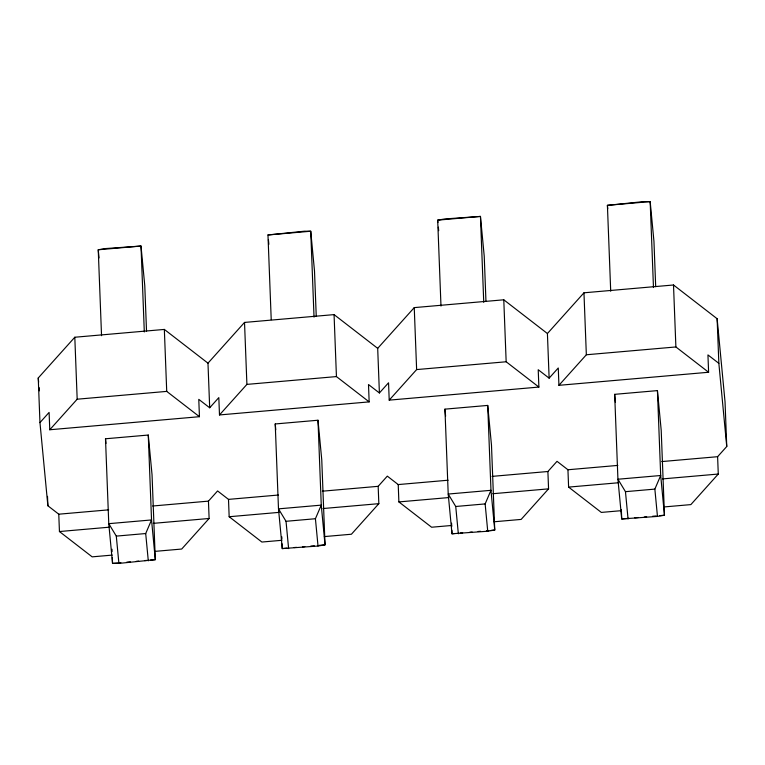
<?xml version="1.0" encoding="UTF-8"?>
<svg xmlns="http://www.w3.org/2000/svg" width="765" height="765" viewBox="0 0 765 765"><rect width="100%" height="100%" fill="white"/><g stroke="black" fill="none" stroke-linecap="round" stroke-linejoin="round"><path stroke-width="1.15" d="M148.295 560.85L145.704 533.54L151.537 519.942L148.267 435.046L105.503 438.775L108.764 523.671L112.541 563.394L118.9 563.413L155.305 559.664L152.044 474.769L148.267 435.046M318.02 546.038L315.419 518.727L321.252 505.13L317.991 420.234L275.228 423.963L278.489 508.859L282.266 548.582L318.02 546.038L325.029 544.852L321.769 459.956L317.991 420.234M487.735 531.226L485.144 503.915L490.977 490.317L487.716 405.421L444.943 409.151L448.214 494.047L451.981 533.769L487.735 531.226L494.745 530.04L491.484 445.144L487.716 405.421M657.46 516.413L654.859 489.103L660.692 475.505L657.431 390.609L614.668 394.338L617.929 479.234L621.706 518.957L657.46 516.413L664.469 515.227L661.209 430.332L657.431 390.609M39.962 422.596L38.25 377.977L74.807 337.241L164.341 329.428L207.975 363.165L209.687 407.783L198.776 399.349L199.445 416.696L49.773 429.758L49.103 412.411L39.962 422.596L47.87 505.761L58.771 514.195L108.668 509.844M49.773 429.758L77.179 399.206L166.722 391.393L199.445 416.696M207.975 363.165L244.523 322.428L334.066 314.616L377.69 348.352L379.402 392.971L368.501 384.537L369.16 401.883L219.488 414.946L218.819 397.599L209.687 407.783M219.488 414.946L246.904 384.393L336.437 376.581L369.16 401.883M152.618 506.009L208.453 501.132L217.585 490.948L228.496 499.382L278.384 495.031M208.453 501.132L209.113 518.479L181.697 549.04L154.607 551.402M377.69 348.352L414.248 307.616L503.781 299.803L547.415 333.54L549.127 378.159L538.216 369.724L538.885 387.071L389.213 400.133L388.543 382.787L379.402 392.971M389.213 400.133L416.629 369.581L506.162 361.769L538.885 387.071M322.342 491.197L378.168 486.32L387.31 476.136L398.221 484.57L448.108 480.219M378.168 486.32L378.838 503.666L351.422 534.228L324.322 536.59M547.415 333.54L583.963 292.804L673.506 284.991L717.13 318.728L725.038 401.893L726.75 446.511L717.608 456.695L661.782 461.572M549.127 378.159L558.268 367.975L558.928 385.321L708.61 372.259L707.941 354.912L718.851 363.346L726.75 446.511M558.928 385.321L586.344 354.769L675.887 346.956L708.61 372.259M492.058 476.385L547.893 471.508L557.025 461.324L567.936 469.758L617.833 465.407M547.893 471.508L548.562 488.854L521.147 519.416L494.047 521.778M717.608 456.695L718.278 474.042L690.862 504.604L663.771 506.966M271.221 319.684L267.97 234.96L304.374 231.212L310.733 231.231L314.501 270.953L316.251 316.299M267.97 234.96L310.733 231.231L314.032 317.14M58.771 514.195L59.441 531.541L109.338 527.19M153.287 523.356L209.113 518.479M228.496 499.382L229.165 516.729L279.053 512.378M323.002 508.543L378.838 503.666M398.221 484.57L398.881 501.917L448.778 497.566M492.727 493.731L548.562 488.854M567.936 469.758L568.605 487.104L618.493 482.753M662.452 478.919L718.278 474.042M150.552 560.076L155.305 559.664L151.537 519.942L108.764 523.671L116.299 536.112L145.704 533.54M319.091 545.369L325.029 544.852L321.252 505.13L278.489 508.859L286.024 521.3L315.419 518.727M491.187 530.355L494.745 530.04L490.977 490.317L448.214 494.047L455.739 506.487L485.144 503.915M659.717 515.639L664.469 515.227L660.692 475.505L617.929 479.234L625.464 491.675L654.859 489.103M112.197 555.103L92.163 556.853L59.441 531.541M281.912 540.291L261.888 542.041L229.165 516.729M451.637 525.479L431.603 527.228L398.881 501.917M621.352 510.666L601.328 512.416L568.605 487.104M120.86 562.667L112.541 563.394L112.312 557.503M126.799 562.151L130.366 561.845M136.304 561.319L138.675 561.118M144.614 560.602L146.995 560.391M287.018 548.17L282.266 548.582L282.084 543.867M294.143 547.549L296.514 547.338M302.462 546.822L304.833 546.612M310.772 546.095L314.339 545.789M454.362 533.568L451.981 533.769L451.847 530.231M460.301 533.042L462.672 532.842M469.806 532.22L472.177 532.01M478.115 531.493L480.497 531.283M486.435 530.767L488.806 530.556M628.83 518.335L621.706 518.957L621.343 509.528M634.768 517.819L638.335 517.513M644.273 516.987L646.654 516.786M652.593 516.26L656.15 515.954M607.745 208.845L607.41 205.336L643.814 201.587L650.173 201.606L653.951 241.329L655.691 286.674M625.464 491.675L628.055 518.976M614.668 394.338L615.442 402.514M437.905 222.481L437.685 220.148L444.695 218.962L480.449 216.418L484.226 256.141L485.966 301.486M438.355 227.157L438.689 230.667M455.739 506.487L458.34 533.788M444.943 409.151L445.613 416.16M268.41 239.636L268.859 244.303M286.024 521.3L288.615 548.601M275.228 423.963L275.782 429.806M99.02 257.948L98.245 249.773L105.254 248.587L141.009 246.043L144.786 285.766L146.526 331.102M116.299 536.112L118.9 563.413M105.503 438.775L105.953 443.451M38.25 377.977L38.652 382.232M39.13 387.597L39.388 390.848M717.13 318.728L718.851 363.346M673.506 284.991L675.887 346.956M653.473 287.516L650.173 201.606L607.41 205.336L610.709 291.255M583.963 292.804L586.344 354.769M503.781 299.803L506.162 361.769M483.748 302.328L480.449 216.418L437.685 220.148L440.984 306.067M451.58 523.164L451.713 526.693M414.248 307.616L416.629 369.581M334.066 314.616L336.437 376.581M281.807 536.791L281.903 539.153M244.523 322.428L246.904 384.393M164.341 329.428L166.722 391.393M144.308 331.953L141.009 246.043L98.245 249.773L101.544 335.692M111.996 549.251L112.092 551.603M74.807 337.241L77.179 399.206M47.507 496.37L47.87 505.761"/></g></svg>
